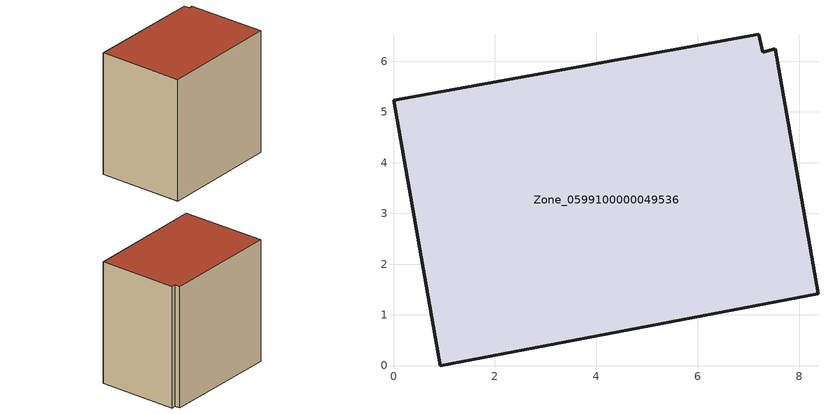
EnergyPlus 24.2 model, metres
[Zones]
Zone_0599100000049536
 floor ground (C_G): 7.28,6.18 7.53,6.25 8.37,1.42 0.92,0 0,5.23 7.2,6.53 z0
 wall outside (C_F): 7.2,6.53 0,5.23 0.92,0 8.37,1.42 7.53,6.25 7.28,6.18 7.2,6.53 z0:7.59
 roof outside (C_R): 7.53,6.25 7.28,6.18 7.2,6.53 0,5.23 0.92,0 8.37,1.42 z7.59
[BUILDING]
Pand.0599100000049536: North Axis=0; Terrain=City; Loads Convergence Tolerance Value=0.04; Temperature Convergence Tolerance Value=0.4; Solar Distribution=FullExterior; Maximum Number of Warmup Days=25; Minimum Number of Warmup Days=1
[Site:Location]
Rotterdam.The.Hague.AP_ZH_NLD Design_Conditions: Latitude=51.96; Longitude=4.45; Time Zone=1; Elevation=-4.5
[SITE:GROUNDTEMPERATURE:BUILDINGSURFACE]
18, 18, 18, 18, 18, 18, 18, 18, 18, 18, 18, 18
[MATERIAL] Thermal Absorptance=0.9; Solar Absorptance=0.7; Visible Absorptance=0.7
Name | Roughness | Thickness | Conductivity | Density | Specific Heat
G.TC.1946 | MediumSmooth | 0.15 | 1 | 540 | 1210
F.TC.1946 | Rough | 0.3 | 0.857143 | 1920 | 840
R.TC.1946 | MediumRough | 0.2 | 0.909091 | 1500 | 1000
[CONSTRUCTION]
C_G: G.TC.1946
C_F: F.TC.1946
C_R: R.TC.1946
[ZONE]
Zone_0599100000049536: Type=1; Multiplier=1; Ceiling Height=Autocalculate; Volume=Autocalculate; Floor Area=autocalculate; Part of Total Floor Area=Yes
[ZONEINFILTRATION:DESIGNFLOWRATE]
Infil_Zone_0599100000049536: Zone or ZoneList or Space or SpaceList=Zone_0599100000049536; Schedule=AlwaysOn; Design Flow Rate Calculation Method=Flow/Area; Flow Rate per Floor Area=0.003; Constant Term Coefficient=1; Temperature Term Coefficient=0; Velocity Term Coefficient=0; Velocity Squared Term Coefficient=0
[HVACTEMPLATE:ZONE:IDEALLOADSAIRSYSTEM]
Zone_0599100000049536: Maximum Heating Supply Air Temperature=50; Minimum Cooling Supply Air Temperature=13; Maximum Heating Supply Air Humidity Ratio=0.0156; Minimum Cooling Supply Air Humidity Ratio=0.0077; Heating Limit=NoLimit; Cooling Limit=NoLimit; Dehumidification Control Type=ConstantSensibleHeatRatio; Cooling Sensible Heat Ratio=0.7; Dehumidification Setpoint=60; Humidification Control Type=None; Humidification Setpoint=30; Outdoor Air Method=None; Outdoor Air Flow Rate per Person=0.00944; Outdoor Air Flow Rate per Zone Floor Area=0; Outdoor Air Flow Rate per Zone=0; Demand Controlled Ventilation Type=None; Outdoor Air Economizer Type=NoEconomizer; Heat Recovery Type=None; Sensible Heat Recovery Effectiveness=0.7; Latent Heat Recovery Effectiveness=0.65
[ZONECONTROL:THERMOSTAT]
ThermostatControl_Zone_0599100000049536: Zone or ZoneList=Zone_0599100000049536; Control Type Schedule=DualSetpointControlType; Control 1=Thermostat_Zone_0599100000049536; Temperature Difference Between Cutout And Setpoint=0
[THERMOSTATSETPOINT:DUALSETPOINT]
Thermostat_Zone_0599100000049536: Heating Setpoint Temperature Schedule=HeatingSetpoint_Zone_0599100000049536; Cooling Setpoint Temperature Schedule=CoolingSetpoint_Zone_0599100000049536
[SCHEDULE:COMPACT]
HeatingSetpoint_Zone_0599100000049536: Through: 12/31, For: AllDays, Until: 24:00, 21
CoolingSetpoint_Zone_0599100000049536: Through: 12/31, For: AllDays, Until: 24:00, 24
DualSetpointControlType: Through: 12/31, For: AllDays, Until: 24:00, 4
AlwaysOn: Through: 12/31, For: AllDays, Until: 24:00, 1
